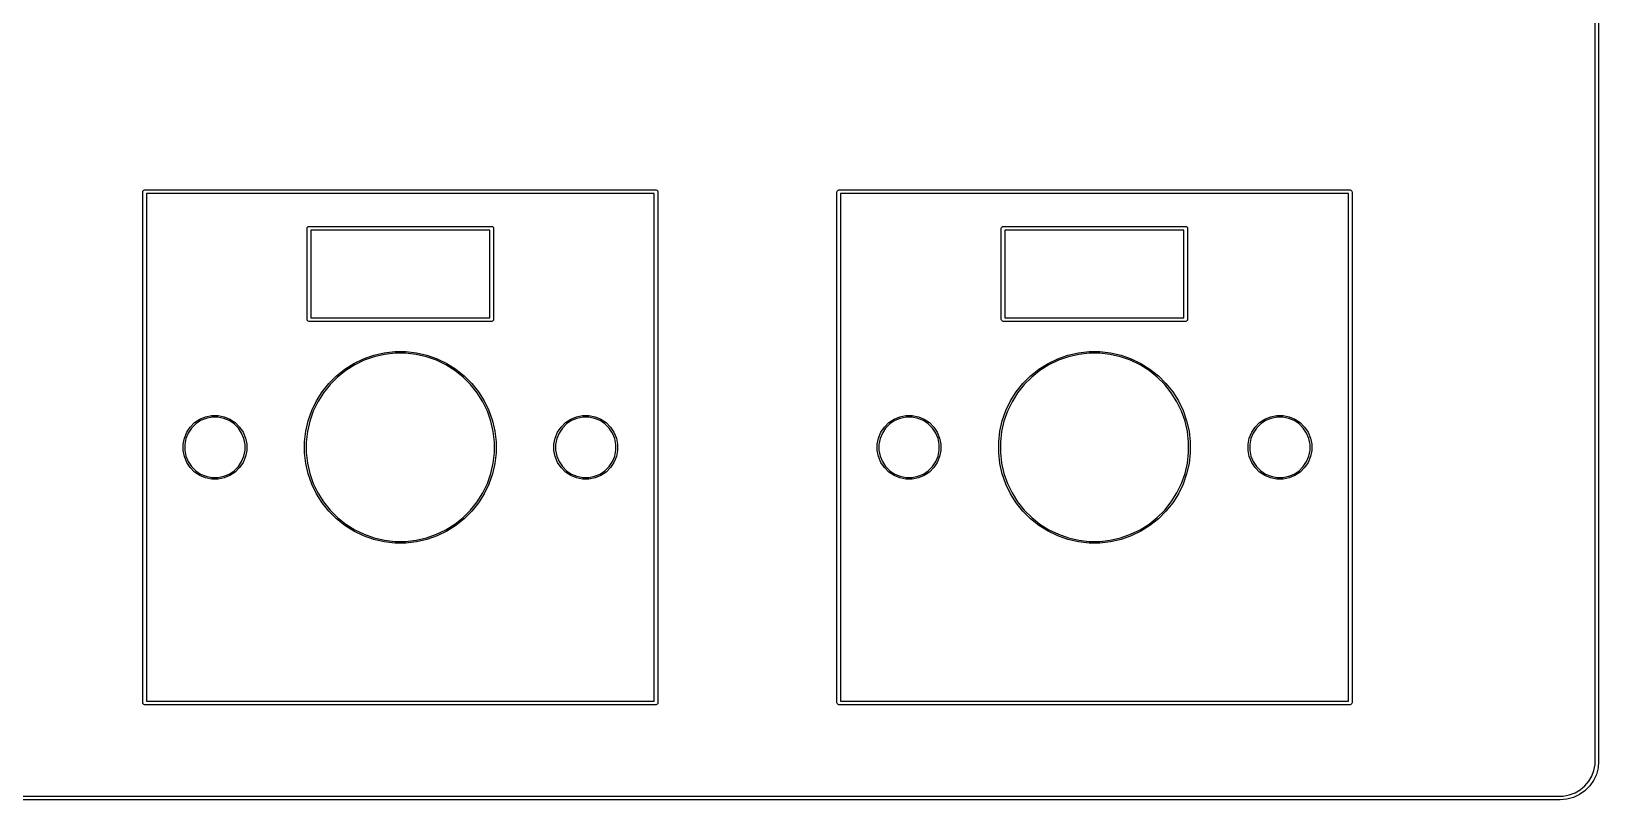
# Model space of a CAD drawing. Extents: x -11 to 295, y -114 to 10.
# Drawn here: x 251.75 to 294.65, y -85.65 to -64.61 of the extents above; entities that cross this region are included whole.
import ezdxf

# ---------------------------------------------------------------- set-up
doc = ezdxf.new("R2010")
doc.units = 0
doc.layers.add('BLACK', color=7, linetype='CONTINUOUS')

msp = doc.modelspace()

# ---------------------------------------------------------------- linework, layer by layer
at = {"layer": 'BLACK', "linetype": 'CONTINUOUS'}
for p, q in [((294.55, -84.6), (294.55, 9.1)), ((294.65, 9.1), (294.65, -84.6)), ((254.8, -69), (254.803806, -68.980866)), ((254.8, -83), (254.8, -69)), ((254.803806, -68.980866), (254.830866, -68.953806)), ((254.830866, -68.953806), (254.85, -68.95)), ((254.85, -68.95), (268.85, -68.95)), ((254.9, -69.05), (254.9, -82.95)), ((268.8, -69.05), (254.9, -69.05)), ((268.8, -82.95), (268.8, -69.05)), ((268.85, -68.95), (268.869134, -68.953806)), ((268.869134, -68.953806), (268.896194, -68.980866)), ((268.896194, -68.980866), (268.9, -69)), ((268.9, -69), (268.9, -83)), ((273.8, -69), (273.803806, -68.980866)), ((273.8, -83), (273.8, -69)), ((273.803806, -68.980866), (273.830866, -68.953806)), ((273.830866, -68.953806), (273.85, -68.95)), ((273.85, -68.95), (287.85, -68.95)), ((273.9, -69.05), (273.9, -82.95)), ((287.8, -69.05), (273.9, -69.05)), ((287.8, -82.95), (287.8, -69.05)), ((287.85, -68.95), (287.869134, -68.953806)), ((287.869134, -68.953806), (287.896194, -68.980866)), ((287.896194, -68.980866), (287.9, -69)), ((287.9, -69), (287.9, -83)), ((259.3, -70), (259.303806, -69.980866)), ((259.3, -72.5), (259.3, -70)), ((259.303806, -69.980866), (259.330866, -69.953806)), ((259.330866, -69.953806), (259.35, -69.95)), ((259.35, -69.95), (264.35, -69.95)), ((259.4, -70.05), (259.4, -72.45)), ((264.3, -70.05), (259.4, -70.05)), ((264.3, -72.45), (264.3, -70.05)), ((264.35, -69.95), (264.369134, -69.953806)), ((264.369134, -69.953806), (264.396194, -69.980866)), ((264.396194, -69.980866), (264.4, -70)), ((264.4, -70), (264.4, -72.5)), ((278.3, -70), (278.303806, -69.980866)), ((278.3, -72.5), (278.3, -70)), ((278.303806, -69.980866), (278.330866, -69.953806)), ((278.330866, -69.953806), (278.35, -69.95)), ((278.35, -69.95), (283.35, -69.95)), ((278.4, -70.05), (278.4, -72.45)), ((283.3, -70.05), (278.4, -70.05)), ((283.3, -72.45), (283.3, -70.05)), ((283.35, -69.95), (283.369134, -69.953806)), ((283.369134, -69.953806), (283.396194, -69.980866)), ((283.396194, -69.980866), (283.4, -70)), ((283.4, -70), (283.4, -72.5)), ((259.303806, -72.519134), (259.3, -72.5)), ((259.4, -72.45), (264.3, -72.45)), ((264.4, -72.5), (264.396194, -72.519134)), ((278.303806, -72.519134), (278.3, -72.5)), ((278.4, -72.45), (283.3, -72.45)), ((283.4, -72.5), (283.396194, -72.519134)), ((259.330866, -72.546194), (259.303806, -72.519134)), ((259.35, -72.55), (259.330866, -72.546194)), ((264.35, -72.55), (259.35, -72.55)), ((264.369134, -72.546194), (264.35, -72.55)), ((264.396194, -72.519134), (264.369134, -72.546194)), ((278.330866, -72.546194), (278.303806, -72.519134)), ((278.35, -72.55), (278.330866, -72.546194)), ((283.35, -72.55), (278.35, -72.55)), ((283.369134, -72.546194), (283.35, -72.55)), ((283.396194, -72.519134), (283.369134, -72.546194)), ((260.330988, -73.859153), (260.580238, -73.702539)), ((260.602461, -73.742749), (260.357574, -73.896622)), ((260.580238, -73.702539), (260.845456, -73.574816)), ((260.863038, -73.617262), (260.602461, -73.742749)), ((260.845456, -73.574816), (261.123307, -73.477592)), ((261.136025, -73.521739), (260.863038, -73.617262)), ((261.123307, -73.477592), (261.410296, -73.412089)), ((261.417992, -73.457382), (261.136025, -73.521739)), ((261.410296, -73.412089), (261.702815, -73.37913)), ((261.705391, -73.425), (261.417992, -73.457382)), ((261.702815, -73.37913), (261.997185, -73.37913)), ((261.994609, -73.425), (261.705391, -73.425)), ((262.282008, -73.457382), (261.994609, -73.425)), ((261.997185, -73.37913), (262.289704, -73.412089)), ((262.563975, -73.521739), (262.282008, -73.457382)), ((262.289704, -73.412089), (262.576693, -73.477592)), ((262.836962, -73.617262), (262.563975, -73.521739)), ((262.576693, -73.477592), (262.854544, -73.574816)), ((263.097539, -73.742749), (262.836962, -73.617262)), ((262.854544, -73.574816), (263.119762, -73.702539)), ((263.342426, -73.896622), (263.097539, -73.742749)), ((263.119762, -73.702539), (263.369012, -73.859153)), ((279.330988, -73.859153), (279.580238, -73.702539)), ((279.602461, -73.742749), (279.357574, -73.896622)), ((279.580238, -73.702539), (279.845456, -73.574816)), ((279.863038, -73.617262), (279.602461, -73.742749)), ((279.845456, -73.574816), (280.123307, -73.477592)), ((280.136025, -73.521739), (279.863038, -73.617262)), ((280.123307, -73.477592), (280.410296, -73.412089)), ((280.417992, -73.457382), (280.136025, -73.521739)), ((280.410296, -73.412089), (280.702815, -73.37913)), ((280.705391, -73.425), (280.417992, -73.457382)), ((280.702815, -73.37913), (280.997185, -73.37913)), ((280.994609, -73.425), (280.705391, -73.425)), ((281.282008, -73.457382), (280.994609, -73.425)), ((280.997185, -73.37913), (281.289704, -73.412089)), ((281.563975, -73.521739), (281.282008, -73.457382)), ((281.289704, -73.412089), (281.576693, -73.477592)), ((281.836962, -73.617262), (281.563975, -73.521739)), ((281.576693, -73.477592), (281.854544, -73.574816)), ((282.097539, -73.742749), (281.836962, -73.617262)), ((281.854544, -73.574816), (282.119762, -73.702539)), ((282.342426, -73.896622), (282.097539, -73.742749)), ((282.119762, -73.702539), (282.369012, -73.859153)), ((259.892689, -74.25084), (260.10084, -74.042689)), ((260.131454, -74.076946), (259.926946, -74.281454)), ((260.10084, -74.042689), (260.330988, -73.859153)), ((260.357574, -73.896622), (260.131454, -74.076946)), ((263.568546, -74.076946), (263.342426, -73.896622)), ((263.369012, -73.859153), (263.59916, -74.042689)), ((263.773054, -74.281454), (263.568546, -74.076946)), ((263.59916, -74.042689), (263.807311, -74.25084)), ((278.892689, -74.25084), (279.10084, -74.042689)), ((279.131454, -74.076946), (278.926946, -74.281454)), ((279.10084, -74.042689), (279.330988, -73.859153)), ((279.357574, -73.896622), (279.131454, -74.076946)), ((282.568546, -74.076946), (282.342426, -73.896622)), ((282.369012, -73.859153), (282.59916, -74.042689)), ((282.773054, -74.281454), (282.568546, -74.076946)), ((282.59916, -74.042689), (282.807311, -74.25084)), ((259.552539, -74.730238), (259.709153, -74.480988)), ((259.746622, -74.507574), (259.592749, -74.752461)), ((259.709153, -74.480988), (259.892689, -74.25084)), ((259.926946, -74.281454), (259.746622, -74.507574)), ((263.953378, -74.507574), (263.773054, -74.281454)), ((263.807311, -74.25084), (263.990847, -74.480988)), ((264.107251, -74.752461), (263.953378, -74.507574)), ((263.990847, -74.480988), (264.147461, -74.730238)), ((278.552539, -74.730238), (278.709153, -74.480988)), ((278.746622, -74.507574), (278.592749, -74.752461)), ((278.709153, -74.480988), (278.892689, -74.25084)), ((278.926946, -74.281454), (278.746622, -74.507574)), ((282.953378, -74.507574), (282.773054, -74.281454)), ((282.807311, -74.25084), (282.990847, -74.480988)), ((283.107251, -74.752461), (282.953378, -74.507574)), ((282.990847, -74.480988), (283.147461, -74.730238)), ((259.327592, -75.273307), (259.424816, -74.995456)), ((259.467262, -75.013038), (259.371739, -75.286025)), ((259.424816, -74.995456), (259.552539, -74.730238)), ((259.592749, -74.752461), (259.467262, -75.013038)), ((264.232738, -75.013038), (264.107251, -74.752461)), ((264.147461, -74.730238), (264.275184, -74.995456)), ((264.328261, -75.286025), (264.232738, -75.013038)), ((264.275184, -74.995456), (264.372408, -75.273307)), ((278.327592, -75.273307), (278.424816, -74.995456)), ((278.467262, -75.013038), (278.371739, -75.286025)), ((278.424816, -74.995456), (278.552539, -74.730238)), ((278.592749, -74.752461), (278.467262, -75.013038)), ((283.232738, -75.013038), (283.107251, -74.752461)), ((283.147461, -74.730238), (283.275184, -74.995456)), ((283.328261, -75.286025), (283.232738, -75.013038)), ((283.275184, -74.995456), (283.372408, -75.273307)), ((256.003319, -75.587528), (256.098616, -75.444906)), ((256.134181, -75.474093), (256.043894, -75.609216)), ((256.098616, -75.444906), (256.219906, -75.323616)), ((256.249093, -75.359181), (256.134181, -75.474093)), ((256.219906, -75.323616), (256.362528, -75.228319)), ((256.384216, -75.268894), (256.249093, -75.359181)), ((256.362528, -75.228319), (256.521001, -75.162677)), ((256.534356, -75.206704), (256.384216, -75.268894)), ((256.521001, -75.162677), (256.689235, -75.129213)), ((256.693745, -75.175), (256.534356, -75.206704)), ((256.689235, -75.129213), (256.860765, -75.129213)), ((256.856255, -75.175), (256.693745, -75.175)), ((257.015644, -75.206704), (256.856255, -75.175)), ((256.860765, -75.129213), (257.028999, -75.162677)), ((257.165784, -75.268894), (257.015644, -75.206704)), ((257.028999, -75.162677), (257.187472, -75.228319)), ((257.300907, -75.359181), (257.165784, -75.268894)), ((257.187472, -75.228319), (257.330094, -75.323616)), ((257.415819, -75.474093), (257.300907, -75.359181)), ((257.330094, -75.323616), (257.451384, -75.444906)), ((257.506106, -75.609216), (257.415819, -75.474093)), ((257.451384, -75.444906), (257.546681, -75.587528)), ((259.262089, -75.560296), (259.327592, -75.273307)), ((259.371739, -75.286025), (259.307382, -75.567992)), ((264.392618, -75.567992), (264.328261, -75.286025)), ((264.372408, -75.273307), (264.437911, -75.560296)), ((266.153319, -75.587528), (266.248616, -75.444906)), ((266.284181, -75.474093), (266.193894, -75.609216)), ((266.248616, -75.444906), (266.369906, -75.323616)), ((266.399093, -75.359181), (266.284181, -75.474093)), ((266.369906, -75.323616), (266.512528, -75.228319)), ((266.534216, -75.268894), (266.399093, -75.359181)), ((266.512528, -75.228319), (266.671001, -75.162677)), ((266.684356, -75.206704), (266.534216, -75.268894)), ((266.671001, -75.162677), (266.839235, -75.129213)), ((266.843745, -75.175), (266.684356, -75.206704)), ((266.839235, -75.129213), (267.010765, -75.129213)), ((267.006255, -75.175), (266.843745, -75.175)), ((267.165644, -75.206704), (267.006255, -75.175)), ((267.010765, -75.129213), (267.178999, -75.162677)), ((267.315784, -75.268894), (267.165644, -75.206704)), ((267.178999, -75.162677), (267.337472, -75.228319)), ((267.450907, -75.359181), (267.315784, -75.268894)), ((267.337472, -75.228319), (267.480094, -75.323616)), ((267.565819, -75.474093), (267.450907, -75.359181)), ((267.480094, -75.323616), (267.601384, -75.444906)), ((267.656106, -75.609216), (267.565819, -75.474093)), ((267.601384, -75.444906), (267.696681, -75.587528)), ((275.003319, -75.587528), (275.098616, -75.444906)), ((275.134181, -75.474093), (275.043894, -75.609216)), ((275.098616, -75.444906), (275.219906, -75.323616)), ((275.249093, -75.359181), (275.134181, -75.474093)), ((275.219906, -75.323616), (275.362528, -75.228319)), ((275.384216, -75.268894), (275.249093, -75.359181)), ((275.362528, -75.228319), (275.521001, -75.162677)), ((275.534356, -75.206704), (275.384216, -75.268894)), ((275.521001, -75.162677), (275.689235, -75.129213)), ((275.693745, -75.175), (275.534356, -75.206704)), ((275.689235, -75.129213), (275.860765, -75.129213)), ((275.856255, -75.175), (275.693745, -75.175)), ((276.015644, -75.206704), (275.856255, -75.175)), ((275.860765, -75.129213), (276.028999, -75.162677)), ((276.165784, -75.268894), (276.015644, -75.206704)), ((276.028999, -75.162677), (276.187472, -75.228319)), ((276.300907, -75.359181), (276.165784, -75.268894)), ((276.187472, -75.228319), (276.330094, -75.323616)), ((276.415819, -75.474093), (276.300907, -75.359181)), ((276.330094, -75.323616), (276.451384, -75.444906)), ((276.506106, -75.609216), (276.415819, -75.474093)), ((276.451384, -75.444906), (276.546681, -75.587528)), ((278.262089, -75.560296), (278.327592, -75.273307)), ((278.371739, -75.286025), (278.307382, -75.567992)), ((283.392618, -75.567992), (283.328261, -75.286025)), ((283.372408, -75.273307), (283.437911, -75.560296)), ((285.153319, -75.587528), (285.248616, -75.444906)), ((285.284181, -75.474093), (285.193894, -75.609216)), ((285.248616, -75.444906), (285.369906, -75.323616)), ((285.399093, -75.359181), (285.284181, -75.474093)), ((285.369906, -75.323616), (285.512528, -75.228319)), ((285.534216, -75.268894), (285.399093, -75.359181)), ((285.512528, -75.228319), (285.671001, -75.162677)), ((285.684356, -75.206704), (285.534216, -75.268894)), ((285.671001, -75.162677), (285.839235, -75.129213)), ((285.843745, -75.175), (285.684356, -75.206704)), ((285.839235, -75.129213), (286.010765, -75.129213)), ((286.006255, -75.175), (285.843745, -75.175)), ((286.165644, -75.206704), (286.006255, -75.175)), ((286.010765, -75.129213), (286.178999, -75.162677)), ((286.315784, -75.268894), (286.165644, -75.206704)), ((286.178999, -75.162677), (286.337472, -75.228319)), ((286.450907, -75.359181), (286.315784, -75.268894)), ((286.337472, -75.228319), (286.480094, -75.323616)), ((286.565819, -75.474093), (286.450907, -75.359181)), ((286.480094, -75.323616), (286.601384, -75.444906)), ((286.656106, -75.609216), (286.565819, -75.474093)), ((286.601384, -75.444906), (286.696681, -75.587528)), ((255.904213, -75.914235), (255.937677, -75.746001)), ((255.904213, -75.918745), (255.904213, -75.914235)), ((255.904213, -76.085765), (255.904213, -75.918745)), ((255.937677, -75.746001), (256.003319, -75.587528)), ((255.981704, -75.759356), (255.95, -75.918745)), ((255.95, -75.918745), (255.95, -76.081255)), ((256.043894, -75.609216), (255.981704, -75.759356)), ((257.568296, -75.759356), (257.506106, -75.609216)), ((257.546681, -75.587528), (257.612323, -75.746001)), ((257.6, -75.918745), (257.568296, -75.759356)), ((257.6, -76.081255), (257.6, -75.918745)), ((257.612323, -75.746001), (257.645787, -75.914235)), ((257.645787, -75.914235), (257.645787, -76.085765)), ((259.22913, -75.852815), (259.262089, -75.560296)), ((259.22913, -75.855391), (259.22913, -75.852815)), ((259.22913, -76.147185), (259.22913, -75.855391)), ((259.307382, -75.567992), (259.275, -75.855391)), ((259.275, -75.855391), (259.275, -76.144609)), ((264.425, -75.855391), (264.392618, -75.567992)), ((264.425, -76.144609), (264.425, -75.855391)), ((264.437911, -75.560296), (264.47087, -75.852815)), ((264.47087, -75.852815), (264.47087, -76.147185)), ((266.054213, -75.914235), (266.087677, -75.746001)), ((266.054213, -75.918745), (266.054213, -75.914235)), ((266.054213, -76.085765), (266.054213, -75.918745)), ((266.087677, -75.746001), (266.153319, -75.587528)), ((266.131704, -75.759356), (266.1, -75.918745)), ((266.1, -75.918745), (266.1, -76.081255)), ((266.193894, -75.609216), (266.131704, -75.759356)), ((267.718296, -75.759356), (267.656106, -75.609216)), ((267.696681, -75.587528), (267.762323, -75.746001)), ((267.75, -75.918745), (267.718296, -75.759356)), ((267.75, -76.081255), (267.75, -75.918745)), ((267.762323, -75.746001), (267.795787, -75.914235)), ((267.795787, -75.914235), (267.795787, -76.085765)), ((274.904213, -75.914235), (274.937677, -75.746001)), ((274.904213, -75.918745), (274.904213, -75.914235)), ((274.904213, -76.085765), (274.904213, -75.918745)), ((274.937677, -75.746001), (275.003319, -75.587528)), ((274.981704, -75.759356), (274.95, -75.918745)), ((274.95, -75.918745), (274.95, -76.081255)), ((275.043894, -75.609216), (274.981704, -75.759356)), ((276.568296, -75.759356), (276.506106, -75.609216)), ((276.546681, -75.587528), (276.612323, -75.746001)), ((276.6, -75.918745), (276.568296, -75.759356)), ((276.6, -76.081255), (276.6, -75.918745)), ((276.612323, -75.746001), (276.645787, -75.914235)), ((276.645787, -75.914235), (276.645787, -76.085765)), ((278.22913, -75.852815), (278.262089, -75.560296)), ((278.22913, -75.855391), (278.22913, -75.852815)), ((278.22913, -76.147185), (278.22913, -75.855391)), ((278.307382, -75.567992), (278.275, -75.855391)), ((278.275, -75.855391), (278.275, -76.144609)), ((283.425, -75.855391), (283.392618, -75.567992)), ((283.425, -76.144609), (283.425, -75.855391)), ((283.437911, -75.560296), (283.47087, -75.852815)), ((283.47087, -75.852815), (283.47087, -76.147185)), ((285.054213, -75.914235), (285.087677, -75.746001)), ((285.054213, -75.918745), (285.054213, -75.914235)), ((285.054213, -76.085765), (285.054213, -75.918745)), ((285.087677, -75.746001), (285.153319, -75.587528)), ((285.131704, -75.759356), (285.1, -75.918745)), ((285.1, -75.918745), (285.1, -76.081255)), ((285.193894, -75.609216), (285.131704, -75.759356)), ((286.718296, -75.759356), (286.656106, -75.609216)), ((286.696681, -75.587528), (286.762323, -75.746001)), ((286.75, -75.918745), (286.718296, -75.759356)), ((286.75, -76.081255), (286.75, -75.918745)), ((286.762323, -75.746001), (286.795787, -75.914235)), ((286.795787, -75.914235), (286.795787, -76.085765)), ((255.937677, -76.253999), (255.904213, -76.085765)), ((256.003319, -76.412472), (255.937677, -76.253999)), ((255.95, -76.081255), (255.981704, -76.240644)), ((255.981704, -76.240644), (256.043894, -76.390784)), ((257.506106, -76.390784), (257.568296, -76.240644)), ((257.612323, -76.253999), (257.546681, -76.412472)), ((257.568296, -76.240644), (257.6, -76.081255)), ((257.645787, -76.085765), (257.612323, -76.253999)), ((259.262089, -76.439704), (259.22913, -76.147185)), ((259.275, -76.144609), (259.307382, -76.432008)), ((264.392618, -76.432008), (264.425, -76.144609)), ((264.47087, -76.147185), (264.437911, -76.439704)), ((266.087677, -76.253999), (266.054213, -76.085765)), ((266.153319, -76.412472), (266.087677, -76.253999)), ((266.1, -76.081255), (266.131704, -76.240644)), ((266.131704, -76.240644), (266.193894, -76.390784)), ((267.656106, -76.390784), (267.718296, -76.240644)), ((267.762323, -76.253999), (267.696681, -76.412472)), ((267.718296, -76.240644), (267.75, -76.081255)), ((267.795787, -76.085765), (267.762323, -76.253999)), ((274.937677, -76.253999), (274.904213, -76.085765)), ((275.003319, -76.412472), (274.937677, -76.253999)), ((274.95, -76.081255), (274.981704, -76.240644)), ((274.981704, -76.240644), (275.043894, -76.390784)), ((276.506106, -76.390784), (276.568296, -76.240644)), ((276.612323, -76.253999), (276.546681, -76.412472)), ((276.568296, -76.240644), (276.6, -76.081255)), ((276.645787, -76.085765), (276.612323, -76.253999)), ((278.262089, -76.439704), (278.22913, -76.147185)), ((278.275, -76.144609), (278.307382, -76.432008)), ((283.392618, -76.432008), (283.425, -76.144609)), ((283.47087, -76.147185), (283.437911, -76.439704)), ((285.087677, -76.253999), (285.054213, -76.085765)), ((285.153319, -76.412472), (285.087677, -76.253999)), ((285.1, -76.081255), (285.131704, -76.240644)), ((285.131704, -76.240644), (285.193894, -76.390784)), ((286.656106, -76.390784), (286.718296, -76.240644)), ((286.762323, -76.253999), (286.696681, -76.412472)), ((286.718296, -76.240644), (286.75, -76.081255)), ((286.795787, -76.085765), (286.762323, -76.253999)), ((256.098616, -76.555094), (256.003319, -76.412472)), ((256.043894, -76.390784), (256.134181, -76.525907)), ((256.219906, -76.676384), (256.098616, -76.555094)), ((256.134181, -76.525907), (256.249093, -76.640819)), ((256.362528, -76.771681), (256.219906, -76.676384)), ((256.249093, -76.640819), (256.384216, -76.731106)), ((256.521001, -76.837323), (256.362528, -76.771681)), ((256.384216, -76.731106), (256.534356, -76.793296)), ((257.015644, -76.793296), (257.165784, -76.731106)), ((257.187472, -76.771681), (257.028999, -76.837323)), ((257.165784, -76.731106), (257.300907, -76.640819)), ((257.330094, -76.676384), (257.187472, -76.771681)), ((257.300907, -76.640819), (257.415819, -76.525907)), ((257.451384, -76.555094), (257.330094, -76.676384)), ((257.415819, -76.525907), (257.506106, -76.390784)), ((257.546681, -76.412472), (257.451384, -76.555094)), ((259.327592, -76.726693), (259.262089, -76.439704)), ((259.307382, -76.432008), (259.371739, -76.713975)), ((259.424816, -77.004544), (259.327592, -76.726693)), ((259.371739, -76.713975), (259.467262, -76.986962)), ((264.232738, -76.986962), (264.328261, -76.713975)), ((264.372408, -76.726693), (264.275184, -77.004544)), ((264.328261, -76.713975), (264.392618, -76.432008)), ((264.437911, -76.439704), (264.372408, -76.726693)), ((266.248616, -76.555094), (266.153319, -76.412472)), ((266.193894, -76.390784), (266.284181, -76.525907)), ((266.369906, -76.676384), (266.248616, -76.555094)), ((266.284181, -76.525907), (266.399093, -76.640819)), ((266.512528, -76.771681), (266.369906, -76.676384)), ((266.399093, -76.640819), (266.534216, -76.731106)), ((266.671001, -76.837323), (266.512528, -76.771681)), ((266.534216, -76.731106), (266.684356, -76.793296)), ((267.165644, -76.793296), (267.315784, -76.731106)), ((267.337472, -76.771681), (267.178999, -76.837323)), ((267.315784, -76.731106), (267.450907, -76.640819)), ((267.480094, -76.676384), (267.337472, -76.771681)), ((267.450907, -76.640819), (267.565819, -76.525907)), ((267.601384, -76.555094), (267.480094, -76.676384)), ((267.565819, -76.525907), (267.656106, -76.390784)), ((267.696681, -76.412472), (267.601384, -76.555094)), ((275.098616, -76.555094), (275.003319, -76.412472)), ((275.043894, -76.390784), (275.134181, -76.525907)), ((275.219906, -76.676384), (275.098616, -76.555094)), ((275.134181, -76.525907), (275.249093, -76.640819)), ((275.362528, -76.771681), (275.219906, -76.676384)), ((275.249093, -76.640819), (275.384216, -76.731106)), ((275.521001, -76.837323), (275.362528, -76.771681)), ((275.384216, -76.731106), (275.534356, -76.793296)), ((276.015644, -76.793296), (276.165784, -76.731106)), ((276.187472, -76.771681), (276.028999, -76.837323)), ((276.165784, -76.731106), (276.300907, -76.640819)), ((276.330094, -76.676384), (276.187472, -76.771681)), ((276.300907, -76.640819), (276.415819, -76.525907)), ((276.451384, -76.555094), (276.330094, -76.676384)), ((276.415819, -76.525907), (276.506106, -76.390784)), ((276.546681, -76.412472), (276.451384, -76.555094)), ((278.327592, -76.726693), (278.262089, -76.439704)), ((278.307382, -76.432008), (278.371739, -76.713975)), ((278.424816, -77.004544), (278.327592, -76.726693)), ((278.371739, -76.713975), (278.467262, -76.986962)), ((283.232738, -76.986962), (283.328261, -76.713975)), ((283.372408, -76.726693), (283.275184, -77.004544)), ((283.328261, -76.713975), (283.392618, -76.432008)), ((283.437911, -76.439704), (283.372408, -76.726693)), ((285.248616, -76.555094), (285.153319, -76.412472)), ((285.193894, -76.390784), (285.284181, -76.525907)), ((285.369906, -76.676384), (285.248616, -76.555094)), ((285.284181, -76.525907), (285.399093, -76.640819)), ((285.512528, -76.771681), (285.369906, -76.676384)), ((285.399093, -76.640819), (285.534216, -76.731106)), ((285.671001, -76.837323), (285.512528, -76.771681)), ((285.534216, -76.731106), (285.684356, -76.793296)), ((286.165644, -76.793296), (286.315784, -76.731106)), ((286.337472, -76.771681), (286.178999, -76.837323)), ((286.315784, -76.731106), (286.450907, -76.640819)), ((286.480094, -76.676384), (286.337472, -76.771681)), ((286.450907, -76.640819), (286.565819, -76.525907)), ((286.601384, -76.555094), (286.480094, -76.676384)), ((286.565819, -76.525907), (286.656106, -76.390784)), ((286.696681, -76.412472), (286.601384, -76.555094)), ((256.689235, -76.870787), (256.521001, -76.837323)), ((256.534356, -76.793296), (256.693745, -76.825)), ((256.860765, -76.870787), (256.689235, -76.870787)), ((256.693745, -76.825), (256.856255, -76.825)), ((256.856255, -76.825), (257.015644, -76.793296)), ((257.028999, -76.837323), (256.860765, -76.870787)), ((259.552539, -77.269762), (259.424816, -77.004544)), ((259.467262, -76.986962), (259.592749, -77.247539)), ((264.107251, -77.247539), (264.232738, -76.986962)), ((264.275184, -77.004544), (264.147461, -77.269762)), ((266.839235, -76.870787), (266.671001, -76.837323)), ((266.684356, -76.793296), (266.843745, -76.825)), ((267.010765, -76.870787), (266.839235, -76.870787)), ((266.843745, -76.825), (267.006255, -76.825)), ((267.006255, -76.825), (267.165644, -76.793296)), ((267.178999, -76.837323), (267.010765, -76.870787)), ((275.689235, -76.870787), (275.521001, -76.837323)), ((275.534356, -76.793296), (275.693745, -76.825)), ((275.860765, -76.870787), (275.689235, -76.870787)), ((275.693745, -76.825), (275.856255, -76.825)), ((275.856255, -76.825), (276.015644, -76.793296)), ((276.028999, -76.837323), (275.860765, -76.870787)), ((278.552539, -77.269762), (278.424816, -77.004544)), ((278.467262, -76.986962), (278.592749, -77.247539)), ((283.107251, -77.247539), (283.232738, -76.986962)), ((283.275184, -77.004544), (283.147461, -77.269762)), ((285.839235, -76.870787), (285.671001, -76.837323)), ((285.684356, -76.793296), (285.843745, -76.825)), ((286.010765, -76.870787), (285.839235, -76.870787)), ((285.843745, -76.825), (286.006255, -76.825)), ((286.006255, -76.825), (286.165644, -76.793296)), ((286.178999, -76.837323), (286.010765, -76.870787)), ((259.709153, -77.519012), (259.552539, -77.269762)), ((259.592749, -77.247539), (259.746622, -77.492426)), ((259.892689, -77.74916), (259.709153, -77.519012)), ((259.746622, -77.492426), (259.926946, -77.718546)), ((263.773054, -77.718546), (263.953378, -77.492426)), ((263.990847, -77.519012), (263.807311, -77.74916)), ((263.953378, -77.492426), (264.107251, -77.247539)), ((264.147461, -77.269762), (263.990847, -77.519012)), ((278.709153, -77.519012), (278.552539, -77.269762)), ((278.592749, -77.247539), (278.746622, -77.492426)), ((278.892689, -77.74916), (278.709153, -77.519012)), ((278.746622, -77.492426), (278.926946, -77.718546)), ((282.773054, -77.718546), (282.953378, -77.492426)), ((282.990847, -77.519012), (282.807311, -77.74916)), ((282.953378, -77.492426), (283.107251, -77.247539)), ((283.147461, -77.269762), (282.990847, -77.519012)), ((260.10084, -77.957311), (259.892689, -77.74916)), ((259.926946, -77.718546), (260.131454, -77.923054)), ((260.330988, -78.140847), (260.10084, -77.957311)), ((260.131454, -77.923054), (260.357574, -78.103378)), ((263.342426, -78.103378), (263.568546, -77.923054)), ((263.59916, -77.957311), (263.369012, -78.140847)), ((263.568546, -77.923054), (263.773054, -77.718546)), ((263.807311, -77.74916), (263.59916, -77.957311)), ((279.10084, -77.957311), (278.892689, -77.74916)), ((278.926946, -77.718546), (279.131454, -77.923054)), ((279.330988, -78.140847), (279.10084, -77.957311)), ((279.131454, -77.923054), (279.357574, -78.103378)), ((282.342426, -78.103378), (282.568546, -77.923054)), ((282.59916, -77.957311), (282.369012, -78.140847)), ((282.568546, -77.923054), (282.773054, -77.718546)), ((282.807311, -77.74916), (282.59916, -77.957311)), ((260.580238, -78.297461), (260.330988, -78.140847)), ((260.357574, -78.103378), (260.602461, -78.257251)), ((260.845456, -78.425184), (260.580238, -78.297461)), ((260.602461, -78.257251), (260.863038, -78.382738)), ((261.123307, -78.522408), (260.845456, -78.425184)), ((260.863038, -78.382738), (261.136025, -78.478261)), ((261.136025, -78.478261), (261.417992, -78.542618)), ((262.282008, -78.542618), (262.563975, -78.478261)), ((262.563975, -78.478261), (262.836962, -78.382738)), ((262.854544, -78.425184), (262.576693, -78.522408)), ((262.836962, -78.382738), (263.097539, -78.257251)), ((263.119762, -78.297461), (262.854544, -78.425184)), ((263.097539, -78.257251), (263.342426, -78.103378)), ((263.369012, -78.140847), (263.119762, -78.297461)), ((279.580238, -78.297461), (279.330988, -78.140847)), ((279.357574, -78.103378), (279.602461, -78.257251)), ((279.845456, -78.425184), (279.580238, -78.297461)), ((279.602461, -78.257251), (279.863038, -78.382738)), ((280.123307, -78.522408), (279.845456, -78.425184)), ((279.863038, -78.382738), (280.136025, -78.478261)), ((280.136025, -78.478261), (280.417992, -78.542618)), ((281.282008, -78.542618), (281.563975, -78.478261)), ((281.563975, -78.478261), (281.836962, -78.382738)), ((281.854544, -78.425184), (281.576693, -78.522408)), ((281.836962, -78.382738), (282.097539, -78.257251)), ((282.119762, -78.297461), (281.854544, -78.425184)), ((282.097539, -78.257251), (282.342426, -78.103378)), ((282.369012, -78.140847), (282.119762, -78.297461)), ((261.410296, -78.587911), (261.123307, -78.522408)), ((261.702815, -78.62087), (261.410296, -78.587911)), ((261.417992, -78.542618), (261.705391, -78.575)), ((261.997185, -78.62087), (261.702815, -78.62087)), ((261.705391, -78.575), (261.994609, -78.575)), ((261.994609, -78.575), (262.282008, -78.542618)), ((262.289704, -78.587911), (261.997185, -78.62087)), ((262.576693, -78.522408), (262.289704, -78.587911)), ((280.410296, -78.587911), (280.123307, -78.522408)), ((280.702815, -78.62087), (280.410296, -78.587911)), ((280.417992, -78.542618), (280.705391, -78.575)), ((280.997185, -78.62087), (280.702815, -78.62087)), ((280.705391, -78.575), (280.994609, -78.575)), ((280.994609, -78.575), (281.282008, -78.542618)), ((281.289704, -78.587911), (280.997185, -78.62087)), ((281.576693, -78.522408), (281.289704, -78.587911)), ((254.803806, -83.019134), (254.8, -83)), ((254.830866, -83.046194), (254.803806, -83.019134)), ((254.85, -83.05), (254.830866, -83.046194)), ((268.85, -83.05), (254.85, -83.05)), ((254.9, -82.95), (268.8, -82.95)), ((268.869134, -83.046194), (268.85, -83.05)), ((268.896194, -83.019134), (268.869134, -83.046194)), ((268.9, -83), (268.896194, -83.019134)), ((273.803806, -83.019134), (273.8, -83)), ((273.830866, -83.046194), (273.803806, -83.019134)), ((273.85, -83.05), (273.830866, -83.046194)), ((287.85, -83.05), (273.85, -83.05)), ((273.9, -82.95), (287.8, -82.95)), ((287.869134, -83.046194), (287.85, -83.05)), ((287.896194, -83.019134), (287.869134, -83.046194)), ((287.9, -83), (287.896194, -83.019134)), ((294.464281, -85.003021), (294.521135, -84.846817)), ((294.521135, -84.846817), (294.55, -84.683114)), ((294.55, -84.683114), (294.55, -84.6)), ((294.634048, -84.782331), (294.586677, -84.959121)), ((294.65, -84.6), (294.634048, -84.782331)), ((294.146979, -85.381167), (294.274318, -85.274318)), ((294.274318, -85.274318), (294.381167, -85.146979)), ((294.404347, -85.274927), (294.274927, -85.404347)), ((294.381167, -85.146979), (294.464281, -85.003021)), ((294.509327, -85.125), (294.404347, -85.274927)), ((294.586677, -84.959121), (294.509327, -85.125)), ((207.489628, -85.55), (293.6, -85.55)), ((293.6, -85.65), (207.489628, -85.65)), ((293.6, -85.55), (293.683114, -85.55)), ((293.782331, -85.634048), (293.6, -85.65)), ((293.683114, -85.55), (293.846817, -85.521135)), ((293.959121, -85.586677), (293.782331, -85.634048)), ((293.846817, -85.521135), (294.003021, -85.464281)), ((294.125, -85.509327), (293.959121, -85.586677)), ((294.003021, -85.464281), (294.146979, -85.381167)), ((294.274927, -85.404347), (294.125, -85.509327))]:
    msp.add_line(p, q, dxfattribs=at)

doc.saveas('drawing.dxf')
